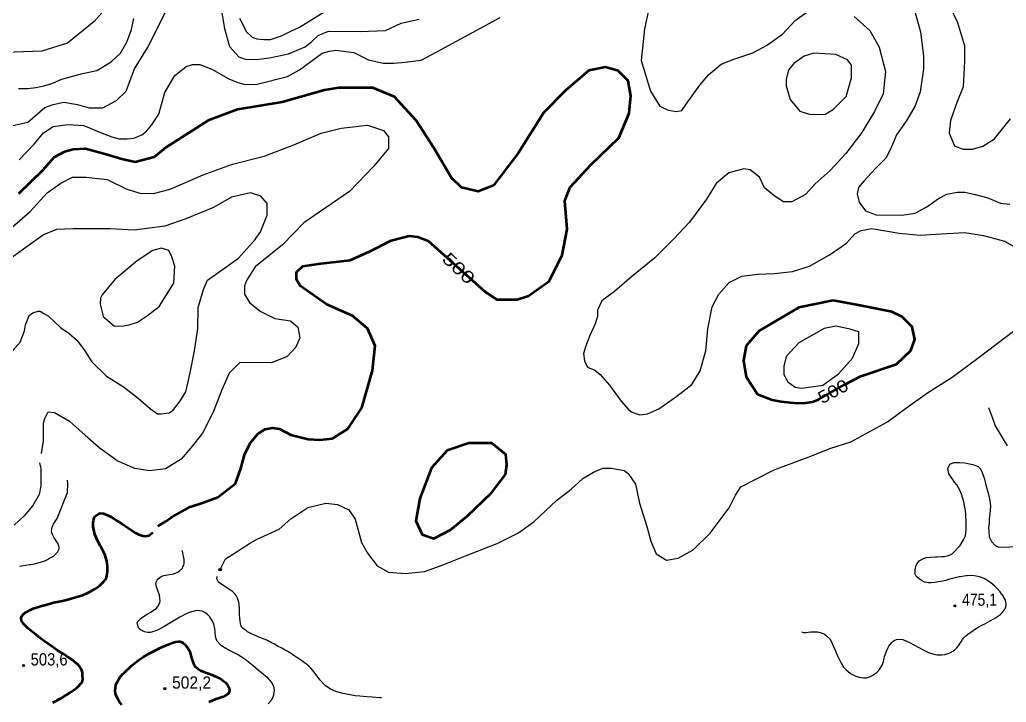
# Model space of a CAD drawing. Header units: metres. Extents: x 552626 to 559174, y 1843804 to 1852371.
# Drawn here: x 554848 to 556217, y 1849459 to 1850405 of the extents above; entities that cross this region are included whole.
import ezdxf
from ezdxf.enums import TextEntityAlignment as Align

# ---------------------------------------------------------------- set-up
doc = ezdxf.new("R2010")
doc.units = ezdxf.units.M
doc.header["$LTSCALE"] = 6.8
doc.header["$PDMODE"] = 32
doc.header["$PDSIZE"] = 3.4
for name, color, linetype, lineweight in [('1', 7, 'Continuous', 25), ('2', 7, 'Continuous', 53), ('5', 7, 'Continuous', 25)]:
    doc.layers.add(name, color=color, linetype=linetype, lineweight=lineweight)
doc.layers.add('4', color=7, linetype='Continuous')

msp = doc.modelspace()

# ---------------------------------------------------------------- hatches: boundary and pattern name
at = {"layer": '5'}
for points in [[(556147.08, 1849592.35, 1), (556144.08, 1849592.35, 1)], [(554855.01, 1849509.61, 1), (554852.01, 1849509.61, 1)], [(555051.21, 1849477.55, 1), (555048.21, 1849477.55, 1)]]:
    msp.add_hatch(color=256, dxfattribs=at).paths.add_polyline_path(points)

# ---------------------------------------------------------------- linework, layer by layer
at = {"layer": '1'}
msp.add_line((556192.34, 1849866.99), (556197.77, 1849852.34), dxfattribs=at)
for points in [[(554980.07, 1850435.21), (554951.75, 1850402.35), (554914.56, 1850372.41), (554878.98, 1850361.14), (554815.33, 1850358.67)], [(556134.61, 1850431.61), (556149.03, 1850400.83)], [(554834.78, 1850257.1), (554859.65, 1850262.79), (554872.87, 1850274.4), (554883.15, 1850283.11), (554894.87, 1850287.42), (554909.49, 1850290.25), (554928.47, 1850287.21), (554944.51, 1850282.72), (554963.5, 1850282.6), (554982.56, 1850292.71), (554995.79, 1850305.79), (555007.66, 1850336.41), (555025.38, 1850365.53), (555055.46, 1850425.47)], [(555127.53, 1850422.27), (555132.33, 1850392.61), (555139.54, 1850367.77), (555152.35, 1850353.35), (555161.16, 1850350.14), (555176.37, 1850349.34), (555194.79, 1850351.74), (555221.22, 1850357.35), (555244.52, 1850367.08), (555253.33, 1850374.33), (555262.15, 1850383.05), (555276.8, 1850388.8), (555320.62, 1850388.53), (555355.69, 1850389.77), (555377.67, 1850399.86), (555402.54, 1850405.55)], [(555153.15, 1850407.04), (555162.76, 1850387.81), (555170.77, 1850380.59), (555177.17, 1850378.19), (555186.78, 1850377.39), (555196.39, 1850377.39), (555211.61, 1850382.2), (555224.42, 1850388.61), (555236.43, 1850394.22), (555281.27, 1850422.27)], [(555721.09, 1850419.67), (555715.08, 1850391.94), (555710.42, 1850348.11), (555723.3, 1850305.64), (555736.32, 1850285.1), (555747.97, 1850279.18), (555759.65, 1850277.64), (555766.96, 1850279.06), (555772.86, 1850287.79), (555792.01, 1850313.98), (555803.79, 1850328.52), (555821.41, 1850343.03), (555838.99, 1850350.23), (555865.34, 1850358.83), (555884.39, 1850368.95), (555906.41, 1850384.89), (555924.06, 1850403.78), (555940.2, 1850415.37)], [(554846.48, 1850309.27), (554859.29, 1850309.27), (554870.5, 1850310.87), (554881.71, 1850313.28), (554892.92, 1850316.48), (554906.53, 1850322.09), (554935.35, 1850330.11), (554955.37, 1850334.11), (554975.39, 1850346.13), (554988.2, 1850358.15), (554997.01, 1850373.38), (555003.42, 1850391.01), (555006.62, 1850406.24)], [(554847.62, 1850210.28), (554868.21, 1850232.08), (554881.46, 1850248.08), (554894.66, 1850256.76), (554915.14, 1850259.56), (554937.04, 1850257.96), (554960.19, 1850248.49), (554975.96, 1850242.17), (554986.21, 1850239.8), (554997.26, 1850239.8), (555006.72, 1850240.59), (555017.76, 1850245.33), (555024.07, 1850250.07), (555031.17, 1850258.75), (555041.42, 1850273.74), (555049.82, 1850304.03), (555063.5, 1850327.42), (555072.18, 1850334.52), (555079.28, 1850340.05), (555087.95, 1850342.42), (555098.2, 1850342.42), (555114.77, 1850336.1), (555138.43, 1850322.68), (555149.47, 1850317.95), (555160.51, 1850314.79), (555177.86, 1850315.58), (555219.66, 1850325.84), (555236.22, 1850335.31), (555267.83, 1850358.2), (555278.07, 1850361.06), (555286.85, 1850362.47), (555311.66, 1850359.39), (555332.05, 1850349.03), (555352.48, 1850344.52), (555367.08, 1850344.42), (555383.16, 1850345.78), (555405.09, 1850348.57), (555427.08, 1850360.13), (555515.03, 1850407.81)], [(556005.9, 1850409.11), (556027.7, 1850389.97), (556040.7, 1850366.5), (556049.25, 1850332.83), (556046.13, 1850302.15), (556034.29, 1850277.38), (556016.58, 1850248.25), (555994.48, 1850219.16), (555972.42, 1850195.91), (555951.85, 1850177.04), (555938.61, 1850162.5), (555919.56, 1850152.39), (555907.87, 1850152.46), (555896.23, 1850159.84), (555881.69, 1850171.63), (555874.48, 1850186.29), (555861.4, 1850196.61), (555852.64, 1850198.12)], [(556090.68, 1850414.38), (556097.81, 1850388.03)], [(556149.03, 1850400.83), (556159.05, 1850368.61), (556158.91, 1850346.68), (556157.23, 1850311.61), (556148.33, 1850289.74), (556139.41, 1850264.95), (556137.84, 1850247.42), (556145.03, 1850229.83), (556156.69, 1850225.37), (556169.84, 1850225.29), (556184.47, 1850229.58), (556200.61, 1850239.71), (556222.7, 1850267.35)], [(556097.81, 1850388.03), (556101.99, 1850354.38), (556101.88, 1850336.84), (556097.29, 1850304.71), (556089.86, 1850284.3), (556078.04, 1850263.91), (556064.78, 1850244.99), (556058.85, 1850231.87), (556055.88, 1850224.58), (556049.97, 1850212.92), (556035.27, 1850198.4), (556019.09, 1850180.96), (556011.73, 1850172.23), (556010.21, 1850163.47), (556013.06, 1850151.76), (556021.75, 1850140.01), (556036.32, 1850134.07), (556071.38, 1850133.85), (556090.39, 1850136.66), (556106.52, 1850145.33), (556122.66, 1850156.92), (556134.38, 1850162.69), (556149.01, 1850165.52), (556159.24, 1850165.46), (556173.83, 1850162.44), (556191.33, 1850157.95), (556208.81, 1850150.53), (556221.95, 1850148.99)], [(554837.78, 1850117.03), (554862.75, 1850138.8), (554886.29, 1850164.97), (554905.36, 1850178), (554921.49, 1850186.67), (554940.48, 1850186.55), (554969.68, 1850183.45), (554995.89, 1850170.13), (555014.84, 1850164.16), (555033.83, 1850164.04), (555057.24, 1850169.74), (555102.66, 1850189.92), (555143.65, 1850204.28), (555187.55, 1850215.7), (555228.56, 1850231.52), (555266.64, 1850247.36), (555294.44, 1850254.49), (555330.99, 1850258.65), (555352.86, 1850251.2), (555360.11, 1850242.39), (555360, 1850226.31), (555339.4, 1850201.59), (555305.58, 1850166.72), (555280.63, 1850149.33), (555242.49, 1850123.26), (555213.08, 1850092.75), (555174.9, 1850062.29), (555163.09, 1850043.37), (555160.13, 1850036.08), (555160.05, 1850024.38), (555167.28, 1850012.64), (555181.82, 1850000.86), (555202.21, 1849990.5), (555224.1, 1849987.44), (555234.27, 1849978.6), (555237.1, 1849963.97), (555231.18, 1849950.85), (555219.41, 1849937.77), (555197.44, 1849929.13), (555153.61, 1849929.41), (555138.91, 1849914.88), (555128.54, 1849891.56), (555116.66, 1849860.94), (555101.87, 1849831.8), (555085.67, 1849811.43), (555072.42, 1849795.44), (555050.43, 1849782.42), (555028.5, 1849779.64), (555008.06, 1849782.69), (554983.29, 1849793.08), (554961.48, 1849809.29)], [(555852.64, 1850198.12), (555832.16, 1850192.41), (555814.53, 1850177.9), (555801.25, 1850156.06), (555777.67, 1850124.05), (555755.61, 1850100.8), (555729.15, 1850074.65), (555696.85, 1850048.54), (555673.35, 1850028.23), (555655.73, 1850015.18), (555649.81, 1850002.06), (555649.75, 1849993.29), (555646.77, 1849983.08), (555639.36, 1849967.05), (555633.43, 1849952.47), (555630.44, 1849942.25), (555631.84, 1849932.01), (555636.17, 1849923.21), (555646.36, 1849918.76), (555653.63, 1849912.87), (555666.69, 1849898.17), (555682.62, 1849876.15), (555692.77, 1849864.39), (555697.13, 1849861.44), (555700.05, 1849859.96), (555708.79, 1849856.98), (555719.03, 1849858.38), (555735.14, 1849865.59), (555760.09, 1849882.97), (555780.64, 1849898.92), (555792.45, 1849917.85), (555799.92, 1849945.57), (555803.04, 1849976.25), (555809.08, 1850006.91), (555817.95, 1850024.39), (555832.66, 1850040.38), (555850.25, 1850049.04), (555872.18, 1850051.82), (555895.56, 1850053.14), (555920.41, 1850055.91), (555943.83, 1850063.07), (555971.69, 1850078.97), (555995.16, 1850094.9), (556006.93, 1850107.99), (556015.72, 1850112.32), (556030.35, 1850115.15), (556068.3, 1850109.06), (556097.49, 1850105.95), (556119.42, 1850107.28), (556158.88, 1850109.95), (556185.14, 1850105.4), (556214.31, 1850097.91), (556247.79, 1850078.7)], [(554904.68, 1849978.3), (554916.27, 1849970.12), (554927.87, 1849959.88), (554938.78, 1849945.55), (554948.32, 1849930.54), (554968.62, 1849910.53), (554992.41, 1849895.65), (555012.49, 1849880.03), (555029.59, 1849865.15), (555039.25, 1849858.45), (555044.46, 1849858.45), (555055.61, 1849859.94), (555060.81, 1849862.92), (555070.48, 1849875.57), (555078.86, 1849888.95), (555084.87, 1849915.23), (555090.9, 1849945.89), (555095.48, 1849976.55), (555095.66, 1850005.79), (555103.12, 1850030.59), (555109.05, 1850043.71), (555151.61, 1850074.14), (555175.15, 1850100.3), (555182.51, 1850110.49), (555191.43, 1850133.82), (555191.53, 1850149.9), (555182.83, 1850160.18), (555168.24, 1850164.66), (555141.91, 1850158.98), (555116.99, 1850144.52), (555078.9, 1850128.68), (555049.62, 1850118.63), (555007.22, 1850113.05), (554973.63, 1850114.72), (554922.5, 1850115.04), (554899.12, 1850113.73), (554881.54, 1850106.53), (554856.6, 1850089.15), (554828.72, 1850068.86)], [(555848.68, 1849757.16), (555894.88, 1849781.05), (555945.8, 1849799.58), (555972.03, 1849810.39), (556001.35, 1849819.66), (556052.27, 1849847.46), (556076.96, 1849865.99), (556107.83, 1849887.61), (556141.77, 1849909.23), (556177.27, 1849935.49), (556215.84, 1849964.83), (556246.71, 1849987.99), (556282.2, 1850021.97), (556280.65, 1850043.59), (556247.79, 1850078.7)], [(554819.35, 1849827.06), (554820.08, 1849857.55), (554820.81, 1849871.34), (554820.81, 1849883.68), (554820.81, 1849892.4), (554812.83, 1849913.45), (554812.1, 1849921.43), (554815, 1849927.24), (554825.88, 1849935.23), (554835.11, 1849942.18), (554849.09, 1849957.73), (554854.9, 1849973.7), (554856.35, 1849981.68), (554859.25, 1849988.94), (554861.42, 1849994.75), (554866.5, 1849998.38), (554873.75, 1850000.56), (554876.66, 1850000.56), (554881.73, 1849997.65), (554888.26, 1849994.02), (554904.68, 1849978.3)], [(554878.61, 1849803.44), (554881.31, 1849820.56), (554881.31, 1849827.77), (554881.31, 1849836.78), (554881.31, 1849840.39), (554881.31, 1849845.8), (554883.12, 1849852.1), (554887.62, 1849861.11), (554896.62, 1849860.21), (554917.33, 1849848.49), (554938.93, 1849828.67), (554961.48, 1849809.29)], [(556197.77, 1849852.34), (556201.59, 1849841.87), (556218.17, 1849814.05)], [(554875.67, 1849790.57), (554877.62, 1849782.57), (554877.54, 1849770.09), (554877.68, 1849758.57), (554875.33, 1849746.55), (554866.6, 1849731.16), (554854.4, 1849716.99), (554840.84, 1849703.92)], [(556167.35, 1849634.32), (556162.71, 1849634.06), (556160.73, 1849633.83), (556153.63, 1849632.74), (556151.74, 1849632.43), (556146.05, 1849631.05), (556142.14, 1849630.05), (556136.73, 1849628.6), (556133, 1849627.63), (556126.04, 1849626.1), (556122.19, 1849625.38), (556118.34, 1849624.66), (556112.56, 1849624), (556108.89, 1849624.13), (556103.55, 1849625.25), (556100.25, 1849626.89), (556096.11, 1849629.52), (556093.8, 1849631.36), (556092.1, 1849633.36), (556090.75, 1849636.4), (556090.32, 1849638.55), (556090.44, 1849642.22), (556090.9, 1849644.65), (556091.85, 1849648.33), (556092.78, 1849650.54), (556095, 1849653.53), (556095.98, 1849654.56), (556102.09, 1849657.91), (556106.33, 1849659.13), (556111.73, 1849659.94), (556118.63, 1849660.36), (556121, 1849660.45), (556127.66, 1849660.58), (556131.37, 1849660.91), (556136.54, 1849662.05), (556139.87, 1849663.35), (556141.77, 1849664.4), (556152.91, 1849676.1), (556157.58, 1849683.62), (556160.14, 1849689.16), (556161.48, 1849697.75), (556161.44, 1849701.97), (556161.36, 1849706.47), (556160.8, 1849718.92), (556160.37, 1849723.96), (556157.89, 1849736.63), (556156.37, 1849742.28), (556154.66, 1849747.03), (556151.86, 1849753.69), (556148.23, 1849759.97), (556145.31, 1849763.85), (556142.87, 1849767.35), (556137.28, 1849775.44), (556136.01, 1849782.72), (556138.51, 1849788.83), (556144.22, 1849791.08), (556152.36, 1849791.15), (556159.58, 1849790.37), (556163.73, 1849789.69), (556170.44, 1849788.27), (556177.73, 1849785.62), (556181.16, 1849782.37), (556183.67, 1849776.99), (556186.03, 1849769.11), (556187.88, 1849761.9), (556189.82, 1849755.14), (556191.24, 1849750.35), (556193.83, 1849740.46), (556195.08, 1849730.86), (556194.62, 1849724.69), (556193.88, 1849719.81), (556193.14, 1849712.3), (556192.96, 1849707.48), (556192.41, 1849700.87), (556192.53, 1849696.08), (556193.29, 1849688.16), (556196.25, 1849681.37), (556201.7, 1849675.74), (556206.75, 1849673.55), (556252.16, 1849675.11)], [(555208.09, 1849698.55), (555224.6, 1849712.85), (555248.07, 1849728.78), (555272.95, 1849734.47), (555289.01, 1849732.91), (555305.03, 1849725.5), (555313.71, 1849712.29), (555322.27, 1849680.07), (555330.95, 1849665.4), (555343.99, 1849647.78), (555360, 1849638.91), (555383.36, 1849637.3), (555409.68, 1849640.06), (555434.57, 1849648.67), (555466.79, 1849661.62), (555510.72, 1849678.89), (555540.03, 1849693.32), (555562.05, 1849709.26), (555592.91, 1849738.31), (555613.46, 1849754.25), (555629.62, 1849768.77), (555644.28, 1849777.45), (555657.47, 1849783.21), (555669.15, 1849783.14), (555686.67, 1849780.11), (555692.48, 1849775.68), (555702.62, 1849761), (555708.29, 1849734.66), (555718.32, 1849702.44), (555724.03, 1849681.94), (555731.23, 1849664.35), (555745.78, 1849655.49), (555761.87, 1849658.31), (555782.39, 1849669.88), (555805.91, 1849693.12), (555832.43, 1849728.03), (555841.3, 1849745.52), (555848.68, 1849757.16)], [(554848.21, 1849647.1), (554853.34, 1849648.18), (554856.76, 1849648.66), (554861.83, 1849649.44), (554863.49, 1849649.72), (554868.73, 1849650.71), (554871.99, 1849651.68), (554877, 1849653.04), (554880.37, 1849653.92), (554883.98, 1849655.32), (554886.9, 1849656.74), (554889.81, 1849658.16), (554893.42, 1849660.46), (554896.46, 1849662.49), (554898.35, 1849664.19), (554900.66, 1849666.63), (554901.65, 1849668.34), (554902.91, 1849671.26), (554902.99, 1849674.04), (554902.68, 1849675), (554901.44, 1849678.13), (554899.82, 1849681.02), (554898.14, 1849683.61), (554896.1, 1849686.65), (554895.03, 1849688.22), (554893.79, 1849691.35), (554893.06, 1849693.35), (554892.53, 1849696.27), (554892.7, 1849698.27), (554893.35, 1849701.32), (554894.56, 1849704.63), (554895.34, 1849705.62), (554897.6, 1849709.34), (554900.2, 1849713.51), (554914.48, 1849749.61), (554915.16, 1849761.9), (554914.64, 1849766.62)], [(555126.66, 1849643.68), (555133.84, 1849657.51), (555149.87, 1849667.47), (555157.06, 1849672.45), (555168.66, 1849679.64), (555177.5, 1849684.62), (555208.09, 1849698.55)], [(555012.92, 1849571.52), (555016.79, 1849575.04), (555021.57, 1849578.36), (555025.27, 1849580.76), (555030.4, 1849583.62), (555033.53, 1849585.77), (555038.03, 1849588.95), (555040.05, 1849591.27), (555042.35, 1849595.49), (555042.87, 1849597.04), (555043.08, 1849598.65), (555042.13, 1849607.08), (555038.95, 1849615.84), (555037.92, 1849618.8), (555037.08, 1849622.68), (555037.43, 1849624.9), (555038.79, 1849627.73), (555040.01, 1849629.26), (555042.53, 1849631.53), (555044.57, 1849632.75), (555048.18, 1849634.15), (555050.8, 1849634.75), (555053.43, 1849635.14), (555056.26, 1849635.56), (555060.24, 1849636.31), (555063.13, 1849637.04), (555067.29, 1849638.9), (555069.53, 1849640.14), (555074.07, 1849644.72), (555074.78, 1849646.29), (555075.89, 1849648.8), (555076.36, 1849651.63), (555076.24, 1849656.18), (555075.8, 1849659.21), (555075.05, 1849663.19), (555074.48, 1849665.6), (555073.82, 1849668.8)], [(555191.92, 1849544.26), (555186.32, 1849546.4), (555181.55, 1849548.24), (555173.94, 1849551.44), (555169.76, 1849553.35), (555164.35, 1849556.41), (555162.74, 1849557.52), (555158.53, 1849560.51), (555156.52, 1849562.47), (555154.99, 1849565.47), (555154.64, 1849567.71), (555154.13, 1849571.32), (555153.73, 1849574.85), (555153.22, 1849580.25), (555153.08, 1849584.1), (555153.14, 1849587.97), (555152.64, 1849594.07), (555152.29, 1849597.2), (555151.56, 1849600.1), (555150.66, 1849602.77), (555148.63, 1849606.71), (555146.88, 1849608.99), (555143.57, 1849611.99), (555140.76, 1849614.05), (555135.55, 1849617.13), (555124.31, 1849624.94), (555121.98, 1849629.6), (555122.4, 1849632.96)], [(555932.8, 1849556.08), (555934.03, 1849555.77), (555935.35, 1849555.37), (555938.8, 1849555.58), (555942.15, 1849555.88), (555945.32, 1849556.15), (555952.16, 1849556.29), (555954.93, 1849556.06), (555958.77, 1849555.31), (555964.22, 1849553.29), (555967.59, 1849550.93), (555972.05, 1849546.41), (555974.41, 1849542.57), (555976.49, 1849537.96), (555979.71, 1849530.65), (555982.5, 1849523.84), (555985.64, 1849517.25), (555987.68, 1849513), (555991.25, 1849507.38), (555994.29, 1849503.98), (555997.96, 1849500.74), (556001.74, 1849498.06), (556008.13, 1849494.96), (556012.43, 1849493.35), (556018.84, 1849492.53), (556022.93, 1849492.72), (556028.34, 1849494.17), (556031.87, 1849496.13), (556037.27, 1849500.04), (556041.19, 1849504.15), (556044.9, 1849510.06), (556045.79, 1849512.63), (556046.42, 1849515.08), (556047.49, 1849519.32), (556048.16, 1849522.23), (556049.67, 1849526.61), (556050.71, 1849529.57), (556052.52, 1849533.71), (556053.85, 1849536.42), (556057.93, 1849541.55), (556059.85, 1849543.14), (556062.33, 1849544.62), (556064.59, 1849545.61), (556068.95, 1849545.93), (556072.84, 1849545.46), (556079.13, 1849543.25), (556083.77, 1849541.04), (556088.66, 1849538.31), (556096.38, 1849533.99), (556101.45, 1849531.28), (556109.08, 1849527.67), (556116.58, 1849525.33), (556121.26, 1849524.41), (556127.5, 1849524.21), (556131.47, 1849524.66), (556136.42, 1849526.15), (556139.62, 1849527.7), (556142.63, 1849529.42), (556144.91, 1849531.05), (556147.63, 1849533.65), (556150.17, 1849536.23), (556151.56, 1849538.4), (556152.88, 1849540.47), (556154.28, 1849542.65), (556156.39, 1849545.72), (556157.99, 1849547.74), (556161.03, 1849550.74), (556163.35, 1849552.83), (556167.83, 1849556), (556170.96, 1849558.28), (556172.82, 1849559.59), (556178.96, 1849563.4), (556182.07, 1849565.04), (556186.99, 1849567.53), (556190.26, 1849569.37), (556195.27, 1849571.95), (556198.53, 1849573.79), (556202.99, 1849576.32), (556205.3, 1849577.77), (556208.6, 1849580.07), (556212.78, 1849584.3), (556214.97, 1849587.48), (556215.83, 1849589.59), (556216.64, 1849592.88), (556216.85, 1849595.01), (556216.32, 1849598.06), (556215.73, 1849600), (556213.18, 1849604.65), (556212.38, 1849606.11), (556210.42, 1849608.81), (556208.34, 1849611.77), (556204.03, 1849616.67), (556200.97, 1849619.43), (556197.73, 1849622.17), (556192.12, 1849626.46), (556186.2, 1849630.17), (556182.65, 1849631.68), (556179.79, 1849632.64), (556175.19, 1849633.66), (556172.14, 1849633.95), (556167.35, 1849634.32)], [(555192.92, 1849456.51), (555197.26, 1849461.07), (555199.11, 1849464.06), (555201.03, 1849468.94), (555201.49, 1849471.97), (555201.59, 1849474.56), (555201.1, 1849478.87), (555200.77, 1849480.02), (555199.3, 1849483.33), (555197.56, 1849486.5), (555195.79, 1849488.98), (555192.32, 1849492.46), (555189.07, 1849494.87), (555183.7, 1849499.32), (555179.65, 1849502.73), (555172.19, 1849509.02), (555165.19, 1849514.78), (555160.5, 1849518.51), (555155.57, 1849521.72), (555150.47, 1849524.72), (555145.72, 1849527.25), (555138.35, 1849530.98), (555134.12, 1849533.28), (555128.15, 1849536.97), (555126.73, 1849538.1), (555122.17, 1849543.33), (555120.83, 1849546.36), (555119.82, 1849550.01), (555119.42, 1849556.22), (555119.06, 1849560.24), (555117.63, 1849566.73), (555115.75, 1849571.08), (555111.99, 1849577.1), (555108.74, 1849580.4), (555105.16, 1849583.07), (555101.31, 1849584.72), (555093.84, 1849585.85), (555091.68, 1849585.61), (555083.22, 1849583.26), (555078.32, 1849580.92), (555073.21, 1849577.86), (555070.5, 1849576.46), (555059.06, 1849569.71), (555052.02, 1849565.34), (555049.49, 1849563.96), (555041.19, 1849559.35), (555038.73, 1849558.28), (555029.94, 1849555.3), (555025.48, 1849555.29), (555021.49, 1849556.33), (555015.85, 1849558.86), (555012.94, 1849561.71), (555011.34, 1849568.87), (555012.08, 1849570.24), (555012.92, 1849571.52)], [(555350.23, 1849464.85), (555347.74, 1849464.9), (555337.35, 1849465.5), (555330.06, 1849465.97), (555320.13, 1849466.93), (555313.88, 1849467.8), (555306.6, 1849468.96), (555299.2, 1849470.41), (555294.62, 1849471.38), (555286.91, 1849473.77), (555279.5, 1849477), (555277.5, 1849478.06), (555272.74, 1849481.49), (555269.97, 1849484.06), (555265.76, 1849488.84), (555264.84, 1849489.92), (555262.42, 1849492.92), (555260.8, 1849494.92), (555259.14, 1849497.31), (555256.81, 1849500.42), (555255.08, 1849502.51), (555251.94, 1849505.72), (555249.69, 1849508.05), (555246.05, 1849511.31), (555243.46, 1849513.19), (555239.12, 1849516.47), (555237.7, 1849517.6), (555232.97, 1849520.83), (555228.61, 1849523.42), (555225.38, 1849525.63), (555220.06, 1849528.8), (555216.64, 1849530.99), (555210.93, 1849534.11), (555207.05, 1849535.95), (555201.62, 1849539.21), (555197.72, 1849541.24), (555191.92, 1849544.26)]]:
    msp.add_lwpolyline(points, dxfattribs=at)
for points in [[(555936.65, 1850354.01), (555921.98, 1850343.88), (555914.62, 1850335.16), (555911.62, 1850322.02), (555911.56, 1850313.26), (555917.29, 1850294.23), (555930.33, 1850278.07), (555943.44, 1850273.6), (555965.35, 1850273.47), (555977.07, 1850280.7), (555994.71, 1850298.12), (556002.18, 1850324.38), (556002.29, 1850341.91), (555996.49, 1850349.25), (555980.47, 1850356.66), (555949.82, 1850358.31)], [(555044.91, 1850087.88), (555033.21, 1850085.03), (555011.21, 1850070.55), (554980.38, 1850044.45), (554962.73, 1850023.4), (554960.32, 1850018.87), (554959.72, 1850010.97), (554964, 1849993.41), (554979.98, 1849980.16), (554992.37, 1849980.43), (555000.23, 1849981.64), (555011.72, 1849985.58), (555025.63, 1849994.66), (555041.95, 1850007.37), (555062.13, 1850039.55), (555063.73, 1850062.92), (555059.44, 1850076.1), (555055.11, 1850084.89)], [(555980.42, 1849979.78), (555964.28, 1849976.54), (555929.04, 1849956.65), (555911.4, 1849937.77), (555908.39, 1849924.64), (555908.32, 1849912.95), (555914.1, 1849902.69), (555924.27, 1849895.31), (555933.02, 1849893.8), (555962.26, 1849898), (555984.26, 1849913.93), (556003.38, 1849935.73), (556012.27, 1849956.13), (556012.38, 1849972.2), (556000.44, 1849975.9)]]:
    msp.add_lwpolyline(points, close=True, dxfattribs=at)
msp.add_point((555126.39, 1849642.44), dxfattribs=at)
at = {"layer": '2'}
for points in [[(555160.37, 1849801.58), (555167.87, 1849817.96), (555178.78, 1849830.92), (555189, 1849837.06), (555198.55, 1849839.11), (555208.78, 1849837.74), (555224.46, 1849829.56), (555248.32, 1849823.42), (555264.43, 1849822.52), (555282.15, 1849824.13), (555303.48, 1849837.75), (555323.14, 1849866.84), (555337.62, 1849918.32), (555341.38, 1849952.67), (555330.91, 1849976.8), (555309.77, 1849994.12), (555274.46, 1850009.81), (555237.45, 1850035.82), (555232.19, 1850044.45), (555232.25, 1850054.76), (555241.16, 1850063.3), (555265.97, 1850066.58), (555306.72, 1850071.48), (555333.35, 1850083.35), (555363.54, 1850098.62), (555388.37, 1850105.34), (555400.75, 1850103.55), (555414.88, 1850098.3), (555453.62, 1850063.68), (555494.11, 1850027.33), (555509.98, 1850016.92), (555538.3, 1850016.74), (555554.27, 1850021.8), (555582.73, 1850042.25), (555600.66, 1850078.23), (555607.97, 1850114.28), (555604.67, 1850153.83), (555611.87, 1850172.69), (555640.39, 1850203.45), (555679.58, 1850241.02), (555693.96, 1850275.3), (555695.88, 1850299.35), (555692.47, 1850320), (555678.39, 1850333.84), (555660.72, 1850339.11), (555637.67, 1850334.09), (555605.63, 1850306.8), (555575.34, 1850276.05), (555539.58, 1850219.55), (555505.66, 1850175.08), (555484.36, 1850166.62), (555461.38, 1850171.92), (555447.3, 1850185.76), (555422.78, 1850227.16), (555398.23, 1850265.13), (555368.34, 1850297.97), (555338.32, 1850310.19), (555290.51, 1850310.49), (555271.02, 1850307.18), (555212.49, 1850290.36), (555150.46, 1850280.44), (555109.64, 1850265.22), (555050.98, 1850227.78), (555034.97, 1850214.13), (555008.37, 1850207.42), (554990.18, 1850211.4), (554968.1, 1850217.71), (554939.71, 1850225.61), (554922.35, 1850224.82), (554910.52, 1850221.66), (554895.54, 1850213.77), (554880.56, 1850196.4), (554846.64, 1850163.25)], [(555039.73, 1849702.53), (555050.44, 1849709.37), (555058.25, 1849714.84), (555084.82, 1849729.7), (555102.01, 1849735.18), (555123.11, 1849743), (555147.77, 1849762), (555154.97, 1849782.72), (555160.37, 1849801.58)], [(554969.35, 1849633.85), (554969.78, 1849636.18), (554970.06, 1849639.88), (554970.2, 1849643.86), (554970.13, 1849647.13), (554969.68, 1849651.05), (554969.17, 1849654.66), (554967.55, 1849660.23), (554966.72, 1849662.32), (554961.78, 1849672.67), (554960.51, 1849675.11), (554957.67, 1849680.04), (554954.41, 1849686.91), (554952.72, 1849691.29), (554950.99, 1849697.84), (554950.33, 1849701.93), (554950.31, 1849707.28), (554950.65, 1849710.4), (554951.82, 1849714.1), (554952.39, 1849715.26), (554952.95, 1849716.41), (554958.47, 1849720.21), (554961, 1849720.7), (554964.52, 1849720.2), (554971.06, 1849717.67), (554975.92, 1849715.05), (554983.7, 1849710.27), (554989.37, 1849706.65), (554996.55, 1849702.01), (555002.04, 1849698.17), (555008.99, 1849693.7), (555013.42, 1849691.42), (555018.93, 1849689.17), (555022.33, 1849688.96), (555027.31, 1849689.62), (555032.78, 1849694.02)], [(554894.24, 1849458.11), (554906.96, 1849464.8), (554918.19, 1849472.14), (554927.56, 1849478.8), (554935.15, 1849486.71), (554935.86, 1849490.31), (554935.52, 1849496.48), (554935.4, 1849498.35), (554935.25, 1849499.73), (554934.33, 1849502.6), (554933.36, 1849504.97), (554931.66, 1849507.75), (554929.46, 1849510.58), (554920.49, 1849517.89), (554913.34, 1849522.34), (554908.39, 1849525.75), (554900.8, 1849530.54), (554895.85, 1849533.95), (554887.76, 1849539.68), (554881.92, 1849543.98), (554878.04, 1849546.71), (554874.24, 1849549.56), (554870.45, 1849552.4), (554864.65, 1849557.2), (554860.61, 1849560.41), (554853.59, 1849567.25), (554850.84, 1849571.41), (554850.33, 1849575.02), (554850.71, 1849576.85), (554852.3, 1849579.51), (554854.08, 1849581.3), (554856.93, 1849583.31), (554859.08, 1849584.44), (554862.54, 1849586.32), (554865.36, 1849587.64), (554868.58, 1849588.99), (554874.89, 1849591.1), (554877, 1849591.73), (554884.4, 1849593.86), (554892.58, 1849596.08), (554895.08, 1849596.76), (554902.64, 1849598.41), (554907.49, 1849599.36), (554914.93, 1849601.09), (554919.74, 1849602.43), (554926.37, 1849604.27), (554930.79, 1849605.57), (554936.71, 1849607.63), (554940.97, 1849609.4), (554946.69, 1849612.33), (554952, 1849615.41), (554954.98, 1849617.14), (554959.02, 1849619.98), (554961.34, 1849622.22), (554964.8, 1849625.89), (554966.71, 1849628.29), (554968.51, 1849631.67), (554969.35, 1849633.85)], [(554990.19, 1849455.26), (554986.41, 1849459.69), (554983.75, 1849463.95), (554981.42, 1849470.44), (554980.91, 1849474.94), (554981.68, 1849482.17), (554982.55, 1849485.05), (554986.58, 1849492.35), (554991.51, 1849497.87), (554993.46, 1849499.88), (555004.13, 1849509.91), (555012.96, 1849516.97), (555019.87, 1849521.62), (555027.11, 1849526.01), (555029.74, 1849527.3), (555037.07, 1849530.91), (555042.33, 1849533.49), (555047.42, 1849535.85), (555051.75, 1849537.93), (555061.28, 1849541.39), (555065.04, 1849542.31), (555068.76, 1849542.74), (555070.94, 1849542.78), (555074.25, 1849541.57), (555078, 1849538.23), (555080.43, 1849535.23), (555083.62, 1849529.84), (555085.22, 1849525.36), (555086.62, 1849519.96), (555089.45, 1849512.54), (555091.9, 1849508.45), (555095.02, 1849505.43), (555099.29, 1849502.74), (555104.71, 1849500.38), (555111.62, 1849498.09), (555116.39, 1849496.25), (555123.93, 1849492.74), (555128.47, 1849490.38), (555133.92, 1849486.04), (555136.78, 1849482.69), (555138.81, 1849478.75), (555139.15, 1849474.92), (555138.72, 1849472.59), (555137.46, 1849470.56), (555133.79, 1849467.96), (555130.59, 1849466.41), (555124.98, 1849464.29), (555120.58, 1849462.8), (555114.4, 1849460.41), (555110.45, 1849458.57)]]:
    msp.add_lwpolyline(points, dxfattribs=at)
for points in [[(555976.92, 1850015.63), (555929.07, 1850005.62), (555874, 1849973.32), (555856.17, 1849952.82), (555852.51, 1849932.22), (555855.9, 1849909.87), (555871.68, 1849885.71), (555891.92, 1849878.03), (555904.48, 1849875.41), (555917.03, 1849874.37), (555928.54, 1849873.32), (555939.01, 1849873.84), (555947.9, 1849874.89), (555956.58, 1849878.31), (555992.11, 1849898.7), (556015.19, 1849910.59), (556064.85, 1849927.45), (556084.44, 1849946.23), (556089.84, 1849961.66), (556086.41, 1849978.86), (556072.34, 1849992.7), (556058.22, 1849999.66), (556014.04, 1850008.53)], [(555468.88, 1849716.43), (555502.71, 1849748.86), (555522.34, 1849774.51), (555524.19, 1849788.25), (555522.51, 1849802), (555503.14, 1849817.59), (555471.28, 1849817.79), (555441.13, 1849807.67), (555419.75, 1849783.75), (555403.55, 1849740.9), (555398.05, 1849710.01), (555406.78, 1849691.05), (555422.67, 1849685.8), (555445.75, 1849697.68)]]:
    msp.add_lwpolyline(points, close=True, dxfattribs=at)
at = {"layer": '5'}
for centre in [(556145.58, 1849592.35), (554853.51, 1849509.61), (555049.71, 1849477.55)]:
    msp.add_circle(centre, 1.5, dxfattribs=at)

# ---------------------------------------------------------------- texts
at = {"layer": '4'}
for rotation, width, p in [(316.531, 1.35, (555451.4, 1850053.95)), (28.075, 1.15, (555980.68, 1849882.07))]:
    msp.add_text('500', height=17, rotation=rotation, dxfattribs=dict(at, width=width)).set_placement(p, align=Align.CENTER)
at = {"layer": '5'}
for s, width, p in [('475,1', 0.85, (556155.58, 1849592.35)), ('503,6', 0.9, (554863.51, 1849509.61)), ('502,2', 0.95, (555059.71, 1849477.55))]:
    msp.add_text(s, height=17, dxfattribs=dict(at, width=width)).set_placement(p)

doc.saveas('drawing.dxf')
